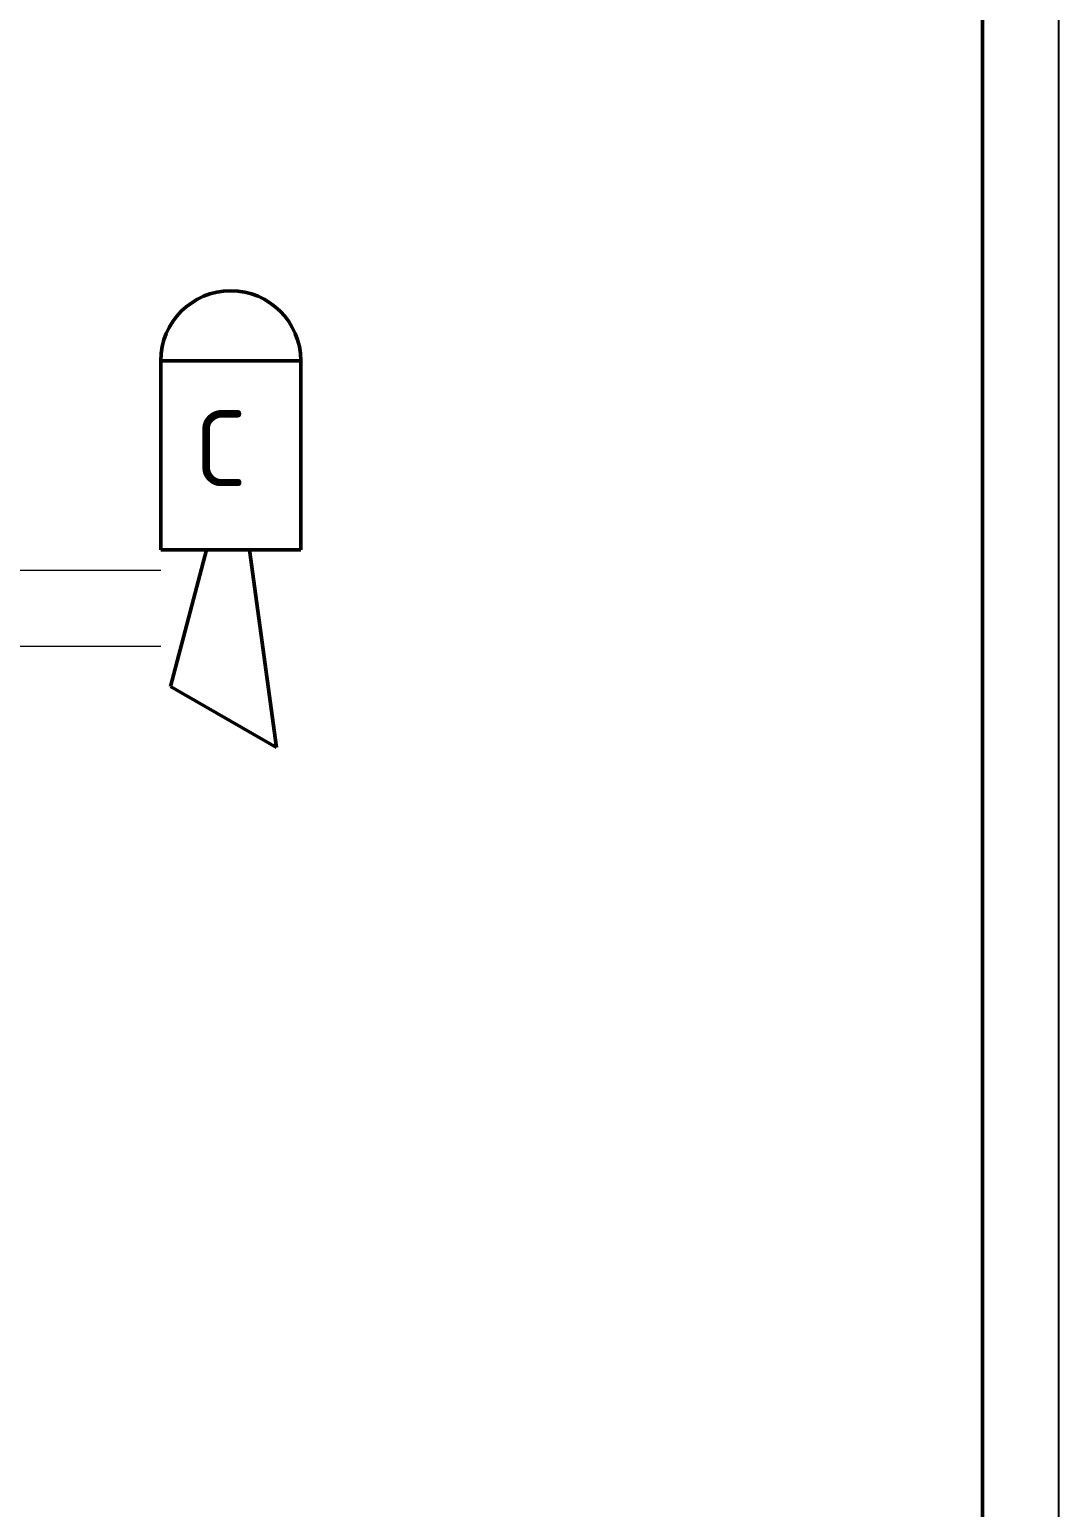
# Model space of a CAD drawing. Header units: millimetres. Extents: x 0 to 25230, y 0 to 17820.
# Drawn here: x 23200 to 25230, y 11676 to 14593 of the extents above; entities that cross this region are included whole.
import ezdxf

# ---------------------------------------------------------------- set-up
doc = ezdxf.new("R2010")
doc.units = ezdxf.units.MM
doc.header["$LTSCALE"] = 30
for name, color, linetype, lineweight in [('Кромка (ГОСТ)', 7, 'Continuous', 50), ('Обозначение (ГОСТ)', 7, 'Continuous', 25), ('Эскизная геометрия (ГОСТ)', 7, 'Continuous', 50)]:
    doc.layers.add(name, color=color, linetype=linetype, lineweight=lineweight)
doc.styles.add('Обычный текст (ГОСТ)', font='GOST Common Italic.ttf')

# ---------------------------------------------------------------- blocks, each defined once
blk = doc.blocks.new('Рамки ГОСТ_ граница 594x841_2')
at = {"layer": 'Кромка (ГОСТ)', "lineweight": 25}
blk.add_line((841, 594), (841, 0), dxfattribs=at)
at = {"layer": 'Кромка (ГОСТ)'}
blk.add_line((836, 5), (836, 589), dxfattribs=at)

msp = doc.modelspace()

# ---------------------------------------------------------------- linework, layer by layer
at = {"layer": 'Эскизная геометрия (ГОСТ)', "lineweight": 50}
for p, q in [((23458.5517, 13939.4552), (23734.7469, 13939.4552)), ((23458.5517, 13566.1096), (23458.5517, 13939.4552)), ((23734.7469, 13939.4552), (23734.7469, 13566.1096)), ((23734.7469, 13566.1096), (23458.5517, 13566.1096)), ((23548.9651, 13566.1096), (23477.9419, 13296.5462)), ((23686.5546, 13176.1036), (23633.5744, 13566.1096)), ((23477.9419, 13296.5462), (23686.5546, 13176.1036))]:
    msp.add_line(p, q, dxfattribs=at)
at = {"layer": 'Эскизная геометрия (ГОСТ)', "lineweight": 18}
for p, q in [((23458.5517, 13525.3905), (22058.2533, 13525.3905)), ((23458.5517, 13375.3905), (22178.2533, 13375.3905))]:
    msp.add_line(p, q, dxfattribs=at)
at = {"layer": 'Эскизная геометрия (ГОСТ)', "lineweight": 50}
msp.add_arc((23596.6493, 13939.4552), 138.0976, 0, 180, dxfattribs=at)

# ---------------------------------------------------------------- block references
at = {"xscale": 30, "yscale": 30, "zscale": 30}
msp.add_blockref('Рамки ГОСТ_ граница 594x841_2', (0, 0), dxfattribs=at)

# ---------------------------------------------------------------- texts
at = {"layer": 'Обозначение (ГОСТ)', "insert": (23529.9895, 13841.7506), "char_height": 150, "attachment_point": 1, "style": 'Обычный текст (ГОСТ)'}
msp.add_mtext('\\fGOST Common|b0|i0;{\\H150.0000;С}', dxfattribs=at)

doc.saveas('drawing.dxf')
